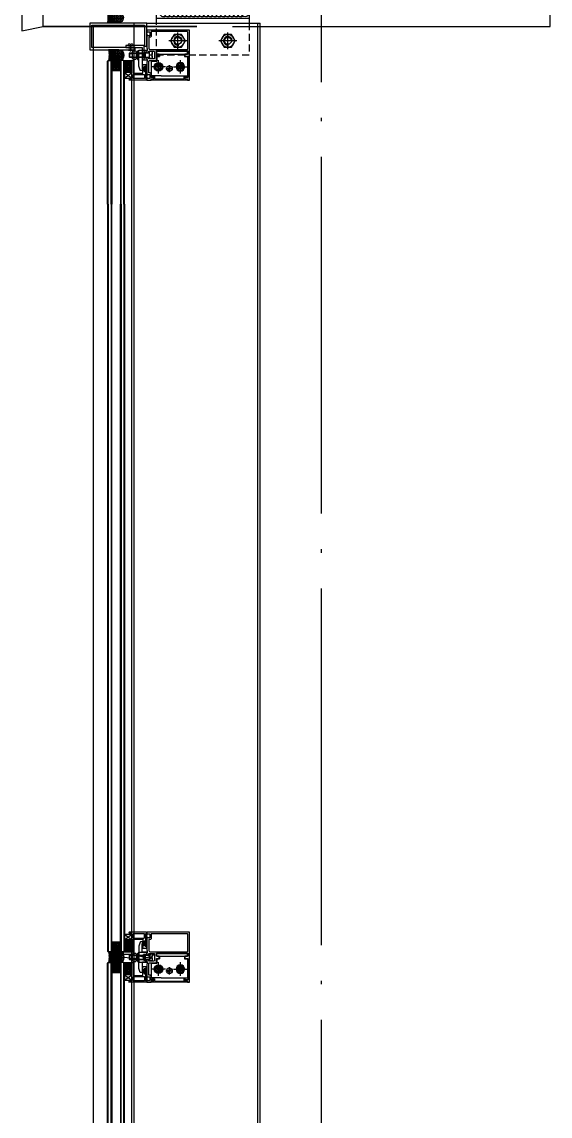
# Model space of a CAD drawing. Extents: x 6843040 to 15500510, y -6507076 to -4940511.
# Drawn here: x 7683015 to 7683755, y -6152532 to -6150997 of the extents above; entities that cross this region are included whole.
import ezdxf

# ---------------------------------------------------------------- set-up
doc = ezdxf.new("R2010")
doc.units = 0
doc.header["$LTSCALE"] = 1000
doc.header["$MEASUREMENT"] = 0
for name, pattern in [('CENTER', [50.8, 31.75, -6.35, 6.35, -6.35]), ('CONTINOUS', [0]), ('DASHED', [0.75, 0.5, -0.25]), ('DOTE', [2.42, 2, -0.2, 0.02, -0.2]), ('HIDDEN', [0.375, 0.25, -0.125])]:
    doc.linetypes.add(name, pattern=pattern)
for name, color, linetype in [('-07B2-附件', 8, 'Continuous'), ('1', 1, 'Continuous'), ('3T_WOOD', 21, 'Continuous'), ('A.P', 21, 'Continuous'), ('Bolt', 240, 'Continuous'), ('CENTER中心线层', 1, 'CENTER'), ('DOTE', 8, 'DOTE'), ('FASTENER紧固件', 2, 'Continuous'), ('FRSTENER紧固件', 2, 'Continuous'), ('GC', 3, 'Continuous'), ('LT-dim 20', 253, 'Continuous'), ('LT-dim 8', 253, 'Continuous'), ('LT-Fill-玻璃1', 14, 'Continuous'), ('LT-中线', 6, 'Continuous'), ('LT-焊缝', 1, 'Continuous'), ('LT-玻璃', 4, 'Continuous'), ('LT-细线', 1, 'Continuous'), ('LT-铝板', 31, 'Continuous'), ('PJ', 25, 'Continuous'), ('STELL', 2, 'Continuous'), ('XC', 61, 'Continuous'), ('XX', 8, 'DASHED'), ('ZX', 1, 'CENTER'), ('密封胶填充', 111, 'Continuous'), ('批荡层', 213, 'Continuous'), ('泡沫棒填充', 71, 'Continuous')]:
    doc.layers.add(name, color=color, linetype=linetype)
for name, color, linetype, lineweight in [('002CEN', 1, 'CENTER', 13), ('003DOT', 253, 'HIDDEN', 13), ('009CON', 6, 'CONTINOUS', 15)]:
    doc.layers.add(name, color=color, linetype=linetype, lineweight=lineweight)

# ---------------------------------------------------------------- blocks, each defined once
blk = doc.blocks.new('LT-BLK-20221110170712', base_point=(70366.6, 148976.2))
at = {"layer": 'LT-铝板'}
blk.add_lwpolyline([(70377.3, 148988.7), (70366.8, 148988.7, 0.414214), (70366.3, 148988.2), (70366.3, 148986.2, 0.414214), (70366.8, 148985.7), (70370.3, 148985.7, -0.414214), (70370.8, 148985.2), (70370.8, 148981.7), (70370.8, 148978.2, -0.414214), (70370.3, 148977.7), (70366.8, 148977.7, 0.414214), (70366.3, 148977.2), (70366.3, 148975.2, 0.414214), (70366.8, 148974.7), (70372.3, 148974.7, -0.414214), (70372.8, 148974.2), (70372.8, 148962.7, -0.414214), (70372.3, 148962.2, 0.414214), (70371.8, 148961.7), (70371.8, 148960.7, 0.414214), (70372.3, 148960.2), (70375.3, 148960.2, 0.339454), (70375.8, 148960.6), (70377.3, 148966.2), (70377.3, 148981.2), (70376.8, 148981.7), (70377.3, 148982.2)], format="xyb", close=True, dxfattribs=at)
blk = doc.blocks.new('LT-BLK-20221110170740', base_point=(70370.1, 148964.7))
at = {"layer": 'LT-细线', "lineweight": 25}
blk.add_lwpolyline([(70366.5, 148952.2), (70366.5, 148951.4, 0.414214), (70366.7, 148951.2), (70367.6, 148951.2, 0.414214), (70367.8, 148951.4), (70367.8, 148963.2, -0.414214), (70368, 148963.3), (70369, 148963.3, -0.487404), (70369.1, 148963.2), (70369.1, 148962, 0.414214), (70369.3, 148961.8), (70370, 148961.8, 0.414214), (70370.1, 148962), (70370.1, 148967.5, 0.414214), (70370, 148967.6), (70369.3, 148967.6, 0.414214), (70369.1, 148967.5), (70369.1, 148966.3, -0.487404), (70369, 148966.1), (70368, 148966.1, -0.414214), (70367.8, 148966.3), (70367.8, 148969, 0.414214), (70367.6, 148969.2), (70366.7, 148969.2, 0.414214), (70366.5, 148969), (70366.5, 148968.2, -0.287157), (70366.5, 148966.2, -0.287157), (70366.5, 148964.2, -0.287157), (70366.5, 148962.2, -0.287157), (70366.5, 148960.2, -0.287157), (70366.5, 148958.2, -0.287157), (70366.5, 148956.2, -0.287157), (70366.5, 148954.2, -0.287157)], format="xyb", close=True, dxfattribs=at)
blk = doc.blocks.new('LT-BLK-20221110170832', base_point=(70370.1, 148964.7))
at = {"layer": '1'}
h = blk.add_hatch(dxfattribs=at)
h.set_pattern_fill('ANSI31', color=252, scale=0.3, angle=-180, style=0)
h.set_pattern_definition([(315, (69125.05355, 144959.7555), (-0.6735192, -0.6735192), [])])
h.paths.add_polyline_path([(70367.8, 148963.2, -0.414214), (70368, 148963.3), (70369, 148963.3, -0.487404), (70369.1, 148963.2), (70369.1, 148962, 0.414214), (70369.3, 148961.8), (70370, 148961.8, 0.414214), (70370.1, 148962), (70370.1, 148967.5, 0.414214), (70370, 148967.6), (70369.3, 148967.6, 0.414214), (70369.1, 148967.5), (70369.1, 148966.3, -0.487404), (70369, 148966.1), (70368, 148966.1, -0.414214), (70367.8, 148966.3), (70367.8, 148969, 0.414214), (70367.6, 148969.2), (70366.7, 148969.2, 0.414214), (70366.5, 148969), (70366.5, 148968.2, -0.287157), (70366.5, 148966.2, -0.287157), (70366.5, 148964.2, -0.287157), (70366.5, 148962.2, -0.287157), (70366.5, 148960.2, -0.287157), (70366.5, 148958.2, -0.287157), (70366.5, 148956.2, -0.287157), (70366.5, 148954.2, -0.287157), (70366.5, 148952.2), (70366.5, 148951.4, 0.414214), (70366.7, 148951.2), (70367.6, 148951.2, 0.414214), (70367.8, 148951.4)])
at = {"layer": 'LT-细线'}
blk.add_blockref('LT-BLK-20221110170740', (70370.1, 148964.7), dxfattribs=at)
blk = doc.blocks.new('LT-BLK-20221110170731', base_point=(70370.1, 148951.3))
at = {"layer": 'LT-铝板'}
for points in [[(70391.5, 148949.7, 0.414214), (70391, 148950.2), (70389, 148950.2, -0.414214), (70387.5, 148951.7), (70387.5, 148976.2, 0.414214), (70387, 148976.7), (70386, 148976.7, 0.414214), (70385.5, 148976.2), (70385.5, 148959.2, -0.414214), (70385, 148958.7), (70372.6, 148958.7, -0.414214), (70372.1, 148959.2), (70372.1, 148969.8, -0.267949), (70372.4, 148970.3, 0.267949), (70372.6, 148970.7), (70372.6, 148970.7, 0.414214), (70372.1, 148971.2), (70367.4, 148971.2, 0.414214), (70366.6, 148970.5), (70366.6, 148970.5, 0.402543), (70367.3, 148969.7, -0.402543), (70367.8, 148969.2), (70367.8, 148967.2, 0.414214), (70368.3, 148966.7, 0.414214), (70368.8, 148967.2), (70368.8, 148967.7, -0.414214), (70369.3, 148968.2), (70369.6, 148968.2, -0.414214), (70370.1, 148967.7), (70370.1, 148961.7, -0.414214), (70369.6, 148961.2), (70369.3, 148961.2, -0.414214), (70368.8, 148961.7), (70368.8, 148962.2, 0.414214), (70368.3, 148962.7), (70368.3, 148962.7, 0.414214), (70367.8, 148962.2), (70367.8, 148951.2, -0.402543), (70367.3, 148950.7, 0.402543), (70366.6, 148950, 0.414214), (70367.4, 148949.2), (70391, 148949.2, 0.414214)], [(70385, 148951.2, 0.414214), (70385.5, 148951.7), (70385.5, 148956.7, 0.414214), (70385, 148957.2), (70370.3, 148957.2, 0.414214), (70369.8, 148956.7), (70369.8, 148951.7, 0.414214), (70370.3, 148951.2)]]:
    blk.add_lwpolyline(points, format="xyb", close=True, dxfattribs=at)
blk = doc.blocks.new('LT-BLK-20221110171121', base_point=(70395.5, 148950.2))
at = {"layer": '1'}
h = blk.add_hatch(dxfattribs=at)
h.set_pattern_fill('ANSI37', color=252, scale=0.5, angle=-180, style=0)
h.set_pattern_definition([(315, (70258.9578, 147994.0747), (-1.122532, -1.122532), []), (225, (70258.9578, 147994.0747), (-1.122532, 1.122532), [])])
h.paths.add_polyline_path([(70387.5, 148973.7), (70387.5, 148956.7), (70397.5, 148956.7), (70397.5, 148973.7)])
at = {"layer": '1', "color": 252}
for p, q in [((70397.5, 148948.9), (70387.5, 148956.7)), ((70397.5, 148956.7), (70387.5, 148948.9)), ((70397.5, 148948.9), (70387.5, 148956.7)), ((70397.5, 148956.7), (70387.5, 148948.9))]:
    blk.add_line(p, q, dxfattribs=at)
at = {"layer": 'LT-细线'}
for points in [[(70397.5, 148972.7), (70398.5, 148973.7), (70387.5, 148973.7)], [(70397.5, 148972.7), (70397.5, 148948.9), (70387.5, 148948.9), (70387.5, 148973.7)], [(70387.5, 148956.7), (70397.5, 148956.7)]]:
    blk.add_lwpolyline(points, dxfattribs=at)
blk = doc.blocks.new('LT-耐候密封胶缝')
at = {"layer": '密封胶填充'}
h = blk.add_hatch(dxfattribs=at)
h.set_pattern_fill('ANSI38', color=8, scale=0.04, angle=180, style=0)
h.set_pattern_definition([(225, (-9e-13, 6e-11), (0.0449013, -0.0449013), []), (315, (-9e-13, 6e-11), (0.134704, -0.0449013), [0.15875, -0.09525])])
edge = h.paths.add_edge_path()
edge.add_line((0.5, -1), (0.5, -0.02))
edge.add_arc((0, 1.8), 1.89, 254.6198, 285.3802, ccw=False)
edge.add_line((-0.5, -0.02), (-0.5, -1))
edge.add_arc((0, -1), 0.5, 0, 180, ccw=False)
at = {"layer": '泡沫棒填充'}
h = blk.add_hatch(dxfattribs=at)
h.set_pattern_fill('HONEY', color=8, scale=0.026667, angle=180, style=0)
h.set_pattern_definition([(180, (104.55329, -12.9341), (-0.127, -0.073323467), [0.08466667, -0.16933333]), (300, (104.55329, -12.9341), (0.126999985, -0.073323493), [0.08466667, -0.16933333]), (240, (104.55329, -12.9341), (-1.5e-08, -0.14664696), [-0.16933333, 0.08466667])])
h.paths.add_polyline_path([(0.5, -1, -1), (-0.5, -1, -1)])
at = {"layer": 'LT-细线'}
for points in [[(-0.5, -1), (-0.5, -0.02)], [(0.5, -0.02), (0.5, -1)]]:
    blk.add_lwpolyline(points, dxfattribs=at)
blk.add_lwpolyline([(-0.5, -0.02, 0.135029), (0.5, -0.02, 0.135029)], format="xyb", dxfattribs=at)
blk.add_circle((0, -1), 0.5, dxfattribs=at)
blk = doc.blocks.new('*U251')
at = {"layer": '-07B2-附件', "color": 6, "lineweight": -3}
for p, q in [((-5, 3.6), (-5, 0)), ((5, 0), (-5, 0)), ((-3, -15.1), (-3, 0)), ((0, 3.6), (0, 0)), ((0, 3.6), (0, 0)), ((3, -15.1), (3, 0)), ((5, 3.6), (5, 0)), ((6, -15.1), (-6, -15.1)), ((-6, -16.7), (-6, -15.1)), ((-3, -6), (-2.4, -7.2)), ((3, -6), (-3, -6)), ((3, -7.2), (-3, -7.2)), ((-2.4, -15.1), (-2.4, -7.2)), ((3, -6), (2.4, -7.2)), ((2.4, -15.1), (2.4, -7.2)), ((6, -16.7), (6, -15.1)), ((6, -16.7), (-6, -16.7)), ((-5.8, -23.1), (-5.8, -18.7)), ((-4.6, -18.3), (-4.6, -16.7)), ((4.6, -18.3), (-4.6, -18.3)), ((-4.3, -23.5), (4.3, -23.5)), ((3.9, -18.3), (-3.9, -18.3)), ((-3, -27.5), (-3, -23.5)), ((3, -27.5), (-3, -27.5)), ((-3, -27.5), (-2.4, -28.1)), ((-2.9, -23.1), (-2.9, -18.7)), ((-2.4, -28.1), (-2.4, -23.5)), ((2.4, -28.1), (-2.4, -28.1)), ((0, -18.3), (-0.9, -16.7)), ((0.9, -18.3), (0, -16.7)), ((2.4, -28.1), (2.4, -23.5)), ((3, -27.5), (2.4, -28.1)), ((2.9, -23.1), (2.9, -18.7)), ((3, -27.5), (3, -23.5)), ((4.6, -18.3), (4.6, -16.7)), ((5.8, -23.1), (5.8, -18.7))]:
    blk.add_line(p, q, dxfattribs=at)
blk.add_lwpolyline([(-2.5, 4.1), (2.5, 4.1)], dxfattribs=at)
for centre, radius, start, end in [((-2.5, -2.8), 6.91, 68.794, 111.206), ((2.5, -2.8), 6.91, 68.794, 111.206), ((-4.3, -21.2), 2.89, 60, 120), ((-4.3, -20.6), 2.89, 240, 300), ((0, -29.3), 11, 74.7385, 105.2615), ((0, -12.5), 11, 254.7385, 285.2615), ((4.3, -21.2), 2.89, 60, 120), ((4.3, -20.6), 2.89, 240, 300)]:
    blk.add_arc(centre, radius, start, end, dxfattribs=at)
blk = doc.blocks.new('*U167')
at = {"layer": 'CENTER中心线层', "ltscale": 3}
for p, q in [((5.2, 0), (-4.7, 0)), ((0, 5), (0, -5))]:
    blk.add_line(p, q, dxfattribs=at)
at = {"layer": 'FASTENER紧固件'}
for p, q in [((-2.5, 0.6), (-0.6, 0.4)), ((-2.1, 0.6), (-2.1, -0.6)), ((-1.6, 0.5), (-0.8, 0.8)), ((-0.5, 1.6), (-0.8, 0.8)), ((-0.8, 0.8), (-0.4, 0.4)), ((-0.6, 2.5), (-0.4, 0.6)), ((0.6, 2.1), (-0.6, 2.1)), ((-0.6, 0.4), (-0.4, 0.4)), ((-0.6, -0.4), (-0.6, 0.4)), ((-0.4, 0.4), (-0.4, 0.6)), ((-0.4, 0.6), (0.4, 0.6)), ((0.6, 2.5), (0.4, 0.6)), ((0.8, 0.8), (0.4, 0.4)), ((0.4, 0.6), (0.4, 0.4)), ((0.4, 0.4), (0.6, 0.4)), ((0.5, 1.6), (0.8, 0.8)), ((2.5, 0.6), (0.6, 0.4)), ((0.6, 0.4), (0.6, -0.4)), ((1.6, 0.5), (0.8, 0.8)), ((2.1, 0.6), (2.1, -0.6)), ((-2.5, -0.6), (-0.6, -0.4)), ((-1.6, -0.5), (-0.8, -0.8)), ((-0.8, -0.8), (-0.4, -0.4)), ((-0.5, -1.6), (-0.8, -0.8)), ((-0.4, -0.4), (-0.6, -0.4)), ((-0.6, -2.5), (-0.4, -0.6)), ((0.6, -2.1), (-0.6, -2.1)), ((-0.4, -0.6), (-0.4, -0.4)), ((0.4, -0.6), (-0.4, -0.6)), ((0.6, -0.4), (0.4, -0.4)), ((0.4, -0.4), (0.4, -0.6)), ((0.8, -0.8), (0.4, -0.4)), ((0.6, -2.5), (0.4, -0.6)), ((0.5, -1.6), (0.8, -0.8)), ((2.5, -0.6), (0.6, -0.4)), ((1.6, -0.5), (0.8, -0.8))]:
    blk.add_line(p, q, dxfattribs=at)
blk.add_circle((0, 0), 4, dxfattribs=at)
blk = doc.blocks.new('M6-W-F')
at = {"layer": 'PJ', "extrusion": (0.866025, -0.5, 0)}
for p, q in [((-3, 4.8), (-5.6, 0.2)), ((3, -4.8), (5.6, -0.2))]:
    blk.add_line(p, q, dxfattribs=at)
at = {"layer": 'PJ', "extrusion": (0, 1, 0)}
for p, q in [((2.6, 5), (-2.6, 5)), ((-2.6, -5), (2.6, -5))]:
    blk.add_line(p, q, dxfattribs=at)
at = {"layer": 'PJ', "extrusion": (0.866025, 0.5, 0)}
for p, q in [((5.6, 0.2), (3, 4.8)), ((-5.6, -0.2), (-3, -4.8))]:
    blk.add_line(p, q, dxfattribs=at)
at = {"layer": 'PJ'}
for radius in [6, 4.45, 2.46]:
    blk.add_circle((0, 0), radius, dxfattribs=at)
for radius, start, end in [(5.65, 177.7395, 182.2605), (5.65, 117.7395, 122.2605), (3, 275.7296, 185.7296), (5.65, 57.7395, 62.2605), (5.65, 357.7395, 2.2605), (5.65, 237.7395, 242.2605), (5.65, 297.7395, 302.2605)]:
    blk.add_arc((0, 0), radius, start, end, dxfattribs=at)
at = {"layer": 'ZX', "ltscale": 0.6, "extrusion": (1, 0, 0)}
blk.add_line((0, -9.5), (0, 9.5), dxfattribs=at)
at = {"layer": 'ZX', "ltscale": 0.6, "extrusion": (0, 1, 0)}
blk.add_line((9.5, 0), (-9.5, 0), dxfattribs=at)
blk = doc.blocks.new('LT-BLK-20240527212027', base_point=(-4578.7, 6644.9))
at = {"layer": 'LT-中线', "ltscale": 10}
for p, q in [((-4558.2, 6648.9), (-4601.2, 6648.9)), ((-4601.2, 6644.9), (-4601.2, 6648.9)), ((-4558.2, 6644.9), (-4601.2, 6644.9)), ((-4597.2, 6644.9), (-4597.2, 6641.4)), ((-4562.2, 6644.9), (-4562.2, 6641.4)), ((-4558.2, 6644.9), (-4558.2, 6648.9)), ((-4597.2, 6641.4), (-4601.2, 6641.4)), ((-4601.2, 6641.4), (-4601.2, 6614.4)), ((-4558.2, 6641.4), (-4562.2, 6641.4)), ((-4558.2, 6641.4), (-4558.2, 6635.1)), ((-4550.7, 6635.1), (-4558.2, 6635.1)), ((-4550.7, 6614.4), (-4550.7, 6635.1)), ((-4564.2, 6614.4), (-4601.2, 6614.4)), ((-4564.2, 6614.4), (-4550.7, 6614.4))]:
    blk.add_line(p, q, dxfattribs=at)
at = {"layer": 'FRSTENER紧固件', "xscale": -1, "rotation": 180}
blk.add_blockref('*U167', (-4575.9, 6624.4), dxfattribs=at)
at = {"layer": 'PJ'}
blk.add_blockref('M6-W-F', (-4591.2, 6626.9), dxfattribs=at)
at = {"layer": 'PJ', "xscale": -1}
blk.add_blockref('M6-W-F', (-4560.7, 6626.9), dxfattribs=at)
blk = doc.blocks.new('LT-BLK-20240527212049', base_point=(-4575.8, 6610.9))
at = {"layer": 'LT-铝板'}
blk.add_lwpolyline([(-4552.6, 6614.7, 1), (-4552.6, 6616), (-4554.1, 6616, 0.414214), (-4555.1, 6615), (-4555.1, 6613.1, -0.414214), (-4555.6, 6612.6), (-4595.8, 6612.6, -0.414214), (-4596.3, 6613.1), (-4596.3, 6616, 0.654649), (-4596.8, 6616.2), (-4598, 6615, 0.504901), (-4598, 6614.6), (-4597.6, 6614.3), (-4597.6, 6612.6), (-4600.7, 6612.6, 0.414214), (-4601, 6612.3), (-4601, 6611.2, 0.414214), (-4600.7, 6610.9), (-4551, 6610.9, 0.916331), (-4550.9, 6612.2), (-4553.8, 6612.7), (-4553.8, 6614.7)], format="xyb", close=True, dxfattribs=at)
blk = doc.blocks.new('LT-BLK-20240910160700', base_point=(-5089123.4, -205701.6))
at = {"layer": 'LT-铝板'}
for points in [[(-5089076.9, -205700.1), (-5089076.9, -205695.8), (-5089120.9, -205695.8), (-5089120.9, -205700.1), (-5089116.9, -205700.1), (-5089116.9, -205703.1), (-5089120.9, -205703.1), (-5089120.9, -205733), (-5089117.8, -205733, -1), (-5089117.8, -205734.8), (-5089120.4, -205734.8), (-5089120.4, -205736.6), (-5089123.4, -205736.6), (-5089123.4, -205666.6), (-5089063.4, -205666.6), (-5089063.4, -205669.8), (-5089064.6, -205669.8), (-5089064.6, -205668.8), (-5089067.6, -205668.8), (-5089067.6, -205674.4), (-5089064.6, -205674.4), (-5089064.6, -205673.3), (-5089063.4, -205673.3), (-5089063.4, -205687.1), (-5089063.4, -205687.1), (-5089063.4, -205690.1), (-5089063.4, -205690.1), (-5089063.4, -205692.3), (-5089063.9, -205692.3), (-5089063.9, -205695.3), (-5089063.4, -205695.3), (-5089063.4, -205698.3), (-5089066.4, -205698.3), (-5089066.4, -205696.3), (-5089073.4, -205696.3, 0.414214), (-5089074.4, -205697.3), (-5089074.4, -205705.8, 0.414214), (-5089073.4, -205706.8), (-5089066.4, -205706.8), (-5089066.4, -205704.8), (-5089063.4, -205704.8), (-5089063.4, -205707.8), (-5089063.9, -205707.8), (-5089063.9, -205710.8), (-5089063.4, -205710.8), (-5089063.4, -205729.8), (-5089064.6, -205729.8), (-5089064.6, -205728.8), (-5089067.6, -205728.8), (-5089067.6, -205734.4), (-5089064.6, -205734.4), (-5089064.6, -205733.3), (-5089063.4, -205733.3), (-5089063.4, -205736.6), (-5089069.4, -205736.6), (-5089069.4, -205734.8), (-5089072, -205734.8, -1), (-5089072, -205733), (-5089069.4, -205733), (-5089069.4, -205728.1, -0.414214), (-5089067.9, -205726.6), (-5089066.4, -205726.6), (-5089066.4, -205710.3, 0.414214), (-5089067.4, -205709.3), (-5089075.9, -205709.3, -0.414214), (-5089076.9, -205708.3), (-5089076.9, -205703.1), (-5089080.9, -205703.1), (-5089080.9, -205700.1)], [(-5089120.9, -205692.8), (-5089120.9, -205669.6, -0.414214), (-5089119.9, -205668.6), (-5089069.6, -205668.6), (-5089069.6, -205675.1, 0.414214), (-5089068.1, -205676.6), (-5089066.4, -205676.6), (-5089066.4, -205692.3, -0.414214), (-5089067.9, -205693.8), (-5089119.9, -205693.8, -0.414214)]]:
    blk.add_lwpolyline(points, format="xyb", close=True, dxfattribs=at)
blk = doc.blocks.new('*U248')
at = {"layer": '002CEN', "ltscale": 5}
blk.add_line((-2.5, 0), (8.2, 0), dxfattribs=at)
at = {"layer": '003DOT', "ltscale": 5}
for p, q in [((0, 2), (6, 2)), ((0, -2), (6, -2))]:
    blk.add_line(p, q, dxfattribs=at)
at = {"layer": '009CON'}
for p, q in [((-1.7, 1.1), (-1.7, -1.1)), ((-0.4, 4.1), (0, 4.1)), ((0, 4.1), (0, -4.1)), ((7.5, 0), (8.3, 1.4)), ((-0.4, -4.1), (0, -4.1)), ((7.5, 0), (8.3, -1.4))]:
    blk.add_line(p, q, dxfattribs=at)
for centre, radius, start, end in [((5, 0), 6.8, 142.4424, 170.5515), ((7.2, 2), 1.2, 332.1348, 180), ((5, 0), 6.8, 189.4485, 217.5576), ((7.2, -2), 1.2, 180, 27.8652)]:
    blk.add_arc(centre, radius, start, end, dxfattribs=at)
blk = doc.blocks.new('GB41-M12-3')
at = {"color": 8, "linetype": 'CENTER'}
for p, q in [((-11.7, 0), (11.5, 0)), ((0, -12.7), (0, 12.5))]:
    blk.add_line(p, q, dxfattribs=at)
at = {"color": 8}
blk.add_circle((0, 0), 4.86, dxfattribs=at)
blk.add_arc((0, 0), 6, 259.36, 190.2215, dxfattribs=at)
at = {"layer": 'Bolt'}
blk.add_lwpolyline([(9, 5.2), (0, 10.4), (-9, 5.2), (-9, -5.2), (0, -10.4), (9, -5.2)], close=True, dxfattribs=at)
blk.add_circle((0, 0), 9, dxfattribs=at)
blk = doc.blocks.new('LT-BLK-20221111091121', base_point=(71587.7, 152078.7))
at = {"layer": 'LT-焊缝'}
blk.add_lwpolyline([(71694.6, 152073.5, 0.267949), (71697.6, 152078.7, -0.57735), (71688.6, 152073.5, 0.267949), (71691.6, 152078.7, -0.57735), (71682.6, 152073.5, 0.267949), (71685.6, 152078.7, -0.57735), (71676.6, 152073.5, 0.267949), (71679.6, 152078.7, -0.57735), (71670.6, 152073.5, 0.267949), (71673.6, 152078.7, -0.57735), (71664.6, 152073.5, 0.267949), (71667.6, 152078.7, -0.57735), (71658.6, 152073.5, 0.267949), (71661.6, 152078.7, -0.57735), (71652.6, 152073.5, 0.267949), (71655.6, 152078.7, -0.57735), (71646.6, 152073.5, 0.267949), (71649.6, 152078.7, -0.57735), (71640.6, 152073.5, 0.267949), (71643.6, 152078.7, -0.57735), (71634.6, 152073.5, 0.267949), (71637.6, 152078.7, -0.57735), (71628.6, 152073.5, 0.267949), (71631.6, 152078.7, -0.57735), (71622.6, 152073.5, 0.267949), (71625.6, 152078.7, -0.57735), (71616.6, 152073.5, 0.267949), (71619.6, 152078.7, -0.57735), (71610.6, 152073.5, 0.267949), (71613.6, 152078.7, -0.57735), (71604.6, 152073.5, 0.267949), (71607.6, 152078.7, -0.57735), (71598.6, 152073.5, 0.267949), (71601.6, 152078.7, -0.57735), (71592.6, 152073.5, 0.267949), (71595.6, 152078.7, -0.57735), (71586.6, 152073.5, 0.267949), (71589.6, 152078.7, -0.57735), (71580.6, 152073.5, 0.267949), (71583.6, 152078.7, -1), (71571.6, 152078.7)], format="xyb", dxfattribs=at)
at = {"layer": 'STELL'}
blk.add_line((71701.6, 152070.7), (71571.6, 152070.7), dxfattribs=at)
blk.add_lwpolyline([(71701.6, 152063.7), (71701.6, 152078.7), (71571.6, 152078.7), (71571.6, 152063.7)], dxfattribs=at)
at = {"layer": 'XX', "ltscale": 0.02}
for p, q in [((71571.6, 152063.7), (71571.6, 152018.7)), ((71701.6, 152016.2), (71701.6, 152063.7)), ((71571.6, 152018.7), (71701.6, 152018.7))]:
    blk.add_line(p, q, dxfattribs=at)
at = {"layer": 'Bolt', "xscale": -1, "rotation": 270}
for p in [(71601.6, 152038.7), (71671.6, 152038.7)]:
    blk.add_blockref('GB41-M12-3', p, dxfattribs=at)
blk = doc.blocks.new('LT-BLK-20240528090141', base_point=(2057.9, 290.5))
at = {"layer": 'XC'}
blk.add_line((2100.5, 295.6), (2059.2, 291.2), dxfattribs=at)
blk.add_lwpolyline([(2100.5, 295.6), (2107.6, 297.4, 0.340873), (2108, 297.9), (2108, 298.1, 0.414214), (2107.5, 298.6), (2079.2, 298.7, 0.057672), (2076.9, 298.4), (2057.5, 293.8, -0.325637), (2052.1, 296.1), (2050.5, 298.8, 0.266494), (2049.6, 299.3), (2047.4, 299.3, 0.613237), (2047, 298.5), (2052.2, 291.4, 0.239743), (2053, 291), (2055.9, 291, -0.414214), (2056.4, 290.5), (2056.4, 288.5, 0.414214), (2056.9, 288), (2057.9, 288, 0.414214), (2058.4, 288.5), (2058.4, 290.2, -0.374148), (2059.2, 291.2)], format="xyb", dxfattribs=at)
blk = doc.blocks.new('LT-BLK-20240528090345', base_point=(1986.4, 298.6))
at = {"layer": 'LT-细线'}
blk.add_lwpolyline([(1986.4, 301.6), (1986.4, 298.6), (2005.5, 298.6), (2005.5, 301.6), (1986.4, 301.6), (2005.5, 298.6), (1986.4, 298.6), (2005.5, 301.6)], dxfattribs=at)
blk = doc.blocks.new('*U233')
at = {"layer": '1'}
h = blk.add_hatch(dxfattribs=at)
h.set_pattern_fill('ANSI37', color=252, scale=0.5, angle=-180, style=0)
h.set_pattern_definition([(225, (6776707.0319, -51514.8134), (1.12253201513, -1.12253201513), []), (315, (6776707.0319, -51514.8134), (1.12253201513, 1.12253201513), [])])
h.paths.add_polyline_path([(6.2, 14.5), (4.7, 17.5), (3.7, 17.5), (3.7, 8.5), (2.7, 7.5), (16.7, 7.5), (15.7, 8.5), (15.7, 17.5), (14.7, 17.5), (13.2, 14.5)])
h = blk.add_hatch(dxfattribs=at)
h.set_pattern_fill('ANSI37', color=252, scale=0.1, angle=-180, style=0)
h.set_pattern_definition([(225, (6776707.03187, -51514.8134), (0.224506403027, -0.224506403027), []), (315, (6776707.03187, -51514.8134), (0.224506403027, 0.224506403027), [])])
h.paths.add_polyline_path([(15.7, 21.5), (14.7, 21.5), (14.7, 17.5), (15.7, 17.5)])
h.paths.add_polyline_path([(4.7, 21.5), (3.7, 21.5), (3.7, 17.5), (4.7, 17.5)])
h = blk.add_hatch(dxfattribs=at)
h.set_pattern_fill('HEX', color=252, scale=0.19, angle=-360, style=0)
h.set_pattern_definition([(360, (6776707.0319, -51514.8134), (1e-15, 1.0448594), [0.60325, -1.2065]), (120, (6776707.0319, -51514.8134), (-0.90487478378, -0.5224297), [0.60325, -1.2065]), (60, (6776707.6351, -51514.8134), (-0.90487478378, 0.5224297), [0.60325, -1.2065])])
edge = h.paths.add_edge_path()
edge.add_line((14.2, 17.6), (13, 15))
edge.add_line((14.2, 17.6), (14.2, 21))
edge.add_line((14.2, 21), (5.2, 21))
edge.add_line((5.2, 21), (5.2, 17.6))
edge.add_line((5.2, 17.6), (6.5, 15))
edge.add_line((6.5, 15), (13, 15))
h = blk.add_hatch(dxfattribs=at)
h.set_pattern_fill('ANSI37', color=252, scale=0.5, angle=-270, style=0)
h.set_pattern_definition([(135, (-289720.0529, -1679555.0618), (-1.1225320151, -1.1225320151), []), (225, (-289720.0529, -1679555.0618), (1.1225320151, -1.1225320151), [])])
h.paths.add_polyline_path([(6.2, -14.5), (4.7, -17.5), (3.7, -17.5), (3.7, -8.5), (2.7, -7.5), (16.7, -7.5), (15.7, -8.5), (15.7, -17.5), (14.7, -17.5), (13.2, -14.5)])
h = blk.add_hatch(dxfattribs=at)
h.set_pattern_fill('HEX', color=252, scale=0.19, angle=-450, style=0)
h.set_pattern_definition([(270, (-289720.0529, -1679555.0618), (1.0448594, -1e-15), [0.60325, -1.2065]), (30, (-289720.0529, -1679555.0618), (-0.5224297, 0.9048747838), [0.60325, -1.2065]), (330, (-289720.0529, -1679555.665), (0.5224297, 0.9048747838), [0.60325, -1.2065])])
edge = h.paths.add_edge_path()
edge.add_line((14.2, -17.6), (13, -15))
edge.add_line((14.2, -17.6), (14.2, -21))
edge.add_line((14.2, -21), (5.2, -21))
edge.add_line((5.2, -21), (5.2, -17.6))
edge.add_line((5.2, -17.6), (6.5, -15))
edge.add_line((6.5, -15), (13, -15))
h = blk.add_hatch(dxfattribs=at)
h.set_pattern_fill('ANSI37', color=252, scale=0.1, angle=-270, style=0)
h.set_pattern_definition([(135, (-289720.05292, -1679555.0618), (-0.224506403027, -0.224506403027), []), (225, (-289720.05292, -1679555.0618), (0.224506403027, -0.224506403027), [])])
h.paths.add_polyline_path([(15.7, -21.5), (14.7, -21.5), (14.7, -17.5), (15.7, -17.5)])
h.paths.add_polyline_path([(4.7, -21.5), (3.7, -21.5), (3.7, -17.5), (4.7, -17.5)])
at = {"color": 253}
for points in [[(3.7, 17.5), (4.7, 17.5), (6.2, 14.5), (13.2, 14.5), (14.7, 17.5), (15.7, 17.5), (15.7, 8.5), (16.7, 7.5), (2.7, 7.5), (3.7, 8.5), (3.7, 17.5)], [(3.7, -17.5), (4.7, -17.5), (6.2, -14.5), (13.2, -14.5), (14.7, -17.5), (15.7, -17.5), (15.7, -8.5), (16.7, -7.5), (2.7, -7.5), (3.7, -8.5), (3.7, -17.5)]]:
    blk.add_lwpolyline(points, dxfattribs=at)
for points in [[(3.7, 21.5), (4.7, 21.5), (4.7, 17.5), (3.7, 17.5)], [(6.2, 14.5), (4.7, 17.5), (4.7, 21.5), (14.7, 21.5), (14.7, 17.5), (13.2, 14.5)], [(12.9, 15), (6.5, 15), (5.2, 17.6), (5.2, 21), (14.2, 21), (14.2, 17.6)], [(15.7, 21.5), (14.7, 21.5), (14.7, 17.5), (15.7, 17.5)], [(6.2, -14.5), (4.7, -17.5), (4.7, -21.5), (14.7, -21.5), (14.7, -17.5), (13.2, -14.5)], [(12.9, -15), (6.5, -15), (5.2, -17.6), (5.2, -21), (14.2, -21), (14.2, -17.6)], [(3.7, -21.5), (4.7, -21.5), (4.7, -17.5), (3.7, -17.5)], [(15.7, -21.5), (14.7, -21.5), (14.7, -17.5), (15.7, -17.5)]]:
    blk.add_lwpolyline(points, close=True, dxfattribs=at)
at = {"layer": 'GC', "color": 8, "linetype": 'HIDDEN', "ltscale": 20}
for p, q in [((35.2, -1157.6), (35.2, 1056)), ((208.2, -1157.6), (208.2, 1056))]:
    blk.add_line(p, q, dxfattribs=at)
at = {"layer": 'LT-玻璃', "color": 8}
for p, q in [((-1.3, 1056), (-1.3, 7.5)), ((2.7, 1056), (2.7, 7.5)), ((16.7, 1056), (16.7, 7.5)), ((20.7, 1056), (20.7, 7.5)), ((-1.3, -1157.6), (-1.3, -7.5)), ((2.7, -1157.6), (2.7, -7.5)), ((16.7, -1157.6), (16.7, -7.5)), ((20.7, -1157.6), (20.7, -7.5))]:
    blk.add_line(p, q, dxfattribs=at)
at = {"layer": 'LT-玻璃', "color": 150}
for points in [[(-2.3, 1056), (-2.3, 8.5), (-1.3, 7.5), (2.7, 7.5), (3.7, 8.5), (3.7, 1056)], [(21.7, 1056), (21.7, 8.5), (20.7, 7.5), (16.7, 7.5), (15.7, 8.5), (15.7, 1056)], [(-2.3, -1157.6), (-2.3, -8.5), (-1.3, -7.5), (2.7, -7.5), (3.7, -8.5), (3.7, -1157.6)], [(21.7, -1157.6), (21.7, -8.5), (20.7, -7.5), (16.7, -7.5), (15.7, -8.5), (15.7, -1157.6)]]:
    blk.add_lwpolyline(points, dxfattribs=at)
at = {"layer": 'LT-铝板'}
for p, q in [((31.7, -1157.6), (31.7, 1056)), ((211.7, -1157.6), (211.7, 1056))]:
    blk.add_line(p, q, dxfattribs=at)
at = {"layer": '-07B2-附件', "xscale": -1, "rotation": 270}
blk.add_blockref('*U251', (56.2, 0), dxfattribs=at)
at = {"xscale": -1}
for name, p in [('LT-BLK-20240528090345', (19.7, 4.6)), ('LT-BLK-20240528090141', (51.2, -3.6))]:
    blk.add_blockref(name, p, dxfattribs=at)
at = {"layer": 'LT-dim 20', "ltscale": 10, "xscale": -1}
for name, p in [('LT-BLK-20240527212027', (87.2, 1.5)), ('LT-BLK-20240527212049', (84.4, -35))]:
    blk.add_blockref(name, p, dxfattribs=at)
at = {"layer": 'LT-dim 8', "rotation": 180}
blk.add_blockref('LT-BLK-20221110171121', (23.7, 31), dxfattribs=at)
at = {"layer": 'LT-dim 8', "ltscale": 1000, "xscale": -1}
blk.add_blockref('LT-BLK-20240910160700', (112.7, 0), dxfattribs=at)
at = {"layer": 'LT-dim 8', "xscale": -1}
blk.add_blockref('LT-BLK-20221110171121', (23.7, -31), dxfattribs=at)
at = {"layer": 'LT-Fill-玻璃1', "rotation": 180}
for name, p in [('LT-BLK-20221110170731', (49.1, 32.9)), ('LT-BLK-20221110170712', (52.4, 5.5))]:
    blk.add_blockref(name, p, dxfattribs=at)
at = {"layer": 'LT-Fill-玻璃1', "xscale": -14.99939610215067, "yscale": 14.99939610215067, "zscale": 14.99939610215067, "rotation": 89.99852449144697}
blk.add_blockref('LT-耐候密封胶缝', (-1.3, 0), dxfattribs=at)
at = {"layer": 'LT-Fill-玻璃1', "xscale": -1}
for name, p in [('LT-BLK-20221110170712', (52.4, -5.5)), ('LT-BLK-20221110170731', (49.1, -32.9))]:
    blk.add_blockref(name, p, dxfattribs=at)
at = {"layer": 'LT-细线', "rotation": 180}
blk.add_blockref('LT-BLK-20221110170832', (49.1, 19.5), dxfattribs=at)
at = {"layer": 'LT-细线', "xscale": -1}
blk.add_blockref('LT-BLK-20221110170832', (49.1, -19.5), dxfattribs=at)

msp = doc.modelspace()

# ---------------------------------------------------------------- hatches: boundary and pattern name
at = {"layer": '1'}
h = msp.add_hatch(dxfattribs=at)
h.set_pattern_fill('ANSI37', color=252, scale=0.5, angle=-270, style=0)
h.set_pattern_definition([(135, (7393417.1868, -7830598.9508), (-1.1225320151, -1.1225320151), []), (225, (7393417.1868, -7830598.9508), (1.1225320151, -1.1225320151), [])])
h.paths.add_polyline_path([(7683143.4, -6151058.4), (7683141.9, -6151061.4), (7683140.9, -6151061.4), (7683140.9, -6151052.4), (7683139.9, -6151051.4), (7683153.9, -6151051.4), (7683152.9, -6151052.4), (7683152.9, -6151061.4), (7683151.9, -6151061.4), (7683150.4, -6151058.4)])
h = msp.add_hatch(dxfattribs=at)
h.set_pattern_fill('ANSI37', color=252, scale=0.1, angle=-270, style=0)
h.set_pattern_definition([(135, (7393417.1868, -7830598.9508), (-0.224506403027, -0.224506403027), []), (225, (7393417.1868, -7830598.9508), (0.224506403027, -0.224506403027), [])])
h.paths.add_polyline_path([(7683152.9, -6151065.4), (7683151.9, -6151065.4), (7683151.9, -6151061.4), (7683152.9, -6151061.4)])
h.paths.add_polyline_path([(7683141.9, -6151065.4), (7683140.9, -6151065.4), (7683140.9, -6151061.4), (7683141.9, -6151061.4)])
h = msp.add_hatch(dxfattribs=at)
h.set_pattern_fill('HEX', color=252, scale=0.19, angle=-450, style=0)
h.set_pattern_definition([(270, (7393417.1868, -7830598.9508), (1.0448594, -1e-15), [0.60325, -1.2065]), (30, (7393417.1868, -7830598.9508), (-0.5224297, 0.9048747838), [0.60325, -1.2065]), (330, (7393417.1868, -7830599.554), (0.5224297, 0.9048747838), [0.60325, -1.2065])])
edge = h.paths.add_edge_path()
edge.add_line((7683151.4, -6151061.5), (7683150.2, -6151058.9))
edge.add_line((7683151.4, -6151061.5), (7683151.4, -6151064.9))
edge.add_line((7683151.4, -6151064.9), (7683142.4, -6151064.9))
edge.add_line((7683142.4, -6151064.9), (7683142.4, -6151061.5))
edge.add_line((7683142.4, -6151061.5), (7683143.7, -6151058.9))
edge.add_line((7683143.7, -6151058.9), (7683150.2, -6151058.9))

# ---------------------------------------------------------------- linework, layer by layer
at = {"color": 253}
msp.add_lwpolyline([(7683140.9, -6151061.4), (7683141.9, -6151061.4), (7683143.4, -6151058.4), (7683150.4, -6151058.4), (7683151.9, -6151061.4), (7683152.9, -6151061.4), (7683152.9, -6151052.4), (7683153.9, -6151051.4), (7683139.9, -6151051.4), (7683140.9, -6151052.4), (7683140.9, -6151061.4)], dxfattribs=at)
for points in [[(7683140.9, -6151065.4), (7683141.9, -6151065.4), (7683141.9, -6151061.4), (7683140.9, -6151061.4)], [(7683143.4, -6151058.4), (7683141.9, -6151061.4), (7683141.9, -6151065.4), (7683151.9, -6151065.4), (7683151.9, -6151061.4), (7683150.4, -6151058.4)], [(7683150.1, -6151058.9), (7683143.7, -6151058.9), (7683142.4, -6151061.5), (7683142.4, -6151064.9), (7683151.4, -6151064.9), (7683151.4, -6151061.5)], [(7683152.9, -6151065.4), (7683151.9, -6151065.4), (7683151.9, -6151061.4), (7683152.9, -6151061.4)]]:
    msp.add_lwpolyline(points, close=True, dxfattribs=at)
at = {"layer": '3T_WOOD'}
msp.add_lwpolyline([(7683160.7, -6151033.4), (7683183.2, -6151033.4), (7683183.2, -6151050.4), (7683186.2, -6151050.4), (7683186.2, -6151030.4), (7683160.7, -6151030.4)], close=True, dxfattribs=at)
at = {"layer": 'A.P'}
msp.add_lwpolyline([(7683186.9, -6151001.9), (7683186.9, -6151031.5), (7683189.9, -6151031.5), (7683189.9, -6150998.9), (7683109.9, -6150998.9), (7683109.9, -6151036.4), (7683173.7, -6151036.4), (7683173.7, -6151033.4), (7683112.9, -6151033.4), (7683112.9, -6151001.9)], close=True, dxfattribs=at)
at = {"layer": 'DOTE', "ltscale": 0.25}
msp.add_line((7683434.9, -6180726.7), (7683434.9, -6148064.4), dxfattribs=at)
at = {"layer": 'GC', "color": 8, "linetype": 'HIDDEN', "ltscale": 20}
for p, q in [((7683172.4, -6151252.9), (7683172.4, -6150998.9)), ((7683345.4, -6151252.9), (7683345.4, -6150998.9))]:
    msp.add_line(p, q, dxfattribs=at)
at = {"layer": 'LT-玻璃', "color": 8}
for p, q in [((7683135.9, -6151252.9), (7683135.9, -6151051.4)), ((7683139.9, -6151252.9), (7683139.9, -6151051.4)), ((7683153.9, -6151252.9), (7683153.9, -6151051.4)), ((7683157.9, -6151252.9), (7683157.9, -6151051.4))]:
    msp.add_line(p, q, dxfattribs=at)
at = {"layer": 'LT-玻璃', "color": 150}
for points in [[(7683134.9, -6151252.9), (7683134.9, -6151052.4), (7683135.9, -6151051.4), (7683139.9, -6151051.4), (7683140.9, -6151052.4), (7683140.9, -6151252.9)], [(7683158.9, -6151252.9), (7683158.9, -6151052.4), (7683157.9, -6151051.4), (7683153.9, -6151051.4), (7683152.9, -6151052.4), (7683152.9, -6151252.9)]]:
    msp.add_lwpolyline(points, dxfattribs=at)
at = {"layer": 'LT-铝板'}
for p, q in [((7683189.9, -6150998.9), (7683348.9, -6150998.9)), ((7683348.9, -6151252.9), (7683348.9, -6150998.9)), ((7683168.9, -6151252.9), (7683168.9, -6151078.9))]:
    msp.add_line(p, q, dxfattribs=at)
at = {"layer": '批荡层'}
for points in [[(7683309.9, -6151003.9), (7683754.9, -6151003.9), (7683754.9, -6148958.4), (7683014.9, -6148934.7), (7683014.9, -6151009.9), (7683044.9, -6151003.9), (7683044.9, -6150983.9)], [(7683259.9, -6151003.9), (7683044.9, -6151003.9)], [(7683259.9, -6151003.9), (7683044.9, -6151003.9)], [(7683114.9, -6151003.9), (7683114.9, -6162133.9)], [(7683114.9, -6151003.9), (7683114.9, -6156894.9)], [(7683114.9, -6151003.9), (7683114.9, -6156894.9)]]:
    msp.add_lwpolyline(points, dxfattribs=at)
at = {"layer": '批荡层', "color": 8}
for points in [[(7683044.9, -6151003.9), (7683259.9, -6151003.9)], [(7683114.9, -6151003.9), (7683114.9, -6156894.9)], [(7683114.9, -6151003.9), (7683114.9, -6156894.9)], [(7683114.9, -6151003.9), (7683114.9, -6156894.9)], [(7683114.9, -6151003.9), (7683114.9, -6156894.9)], [(7683114.9, -6151003.9), (7683114.9, -6156894.9)], [(7683114.9, -6151003.9), (7683114.9, -6156894.9)], [(7683114.9, -6151003.9), (7683114.9, -6161652.3)]]:
    msp.add_lwpolyline(points, dxfattribs=at)

# ---------------------------------------------------------------- block references
at = {"layer": '-07B2-附件', "xscale": -1, "rotation": 270}
msp.add_blockref('*U251', (7683193.4, -6151043.9), dxfattribs=at)
at = {"xscale": -1, "rotation": 270}
msp.add_blockref('*U248', (7683167.1, -6151036.4, 0), dxfattribs=at)
msp.add_blockref('*U233', (7683137.2, -6152308.9))
at = {"layer": 'LT-dim 20', "ltscale": 10, "xscale": -1}
for name, p in [('LT-BLK-20240527212027', (7683224.4, -6151042.4)), ('LT-BLK-20240527212049', (7683221.6, -6151078.9))]:
    msp.add_blockref(name, p, dxfattribs=at)
at = {"layer": 'LT-dim 8', "xscale": 14.99999999979627, "yscale": 14.99999999979627, "zscale": 14.99999999979627, "rotation": 90}
msp.add_blockref('LT-耐候密封胶缝', (7683134.6, -6150991.4), dxfattribs=at)
at = {"layer": 'LT-dim 8', "xscale": -1}
for name, p in [('LT-BLK-20221111091121', (7683317.4, -6150983.9)), ('LT-BLK-20221110171121', (7683160.9, -6151074.9))]:
    msp.add_blockref(name, p, dxfattribs=at)
at = {"layer": 'LT-dim 8', "ltscale": 1000, "xscale": -1}
msp.add_blockref('LT-BLK-20240910160700', (7683249.9, -6151043.9), dxfattribs=at)
at = {"layer": 'LT-Fill-玻璃1', "xscale": -14.99939610215067, "yscale": 14.99939610215067, "zscale": 14.99939610215067, "rotation": 89.99852449144697}
msp.add_blockref('LT-耐候密封胶缝', (7683135.9, -6151043.9), dxfattribs=at)
at = {"layer": 'LT-Fill-玻璃1', "xscale": -1}
for name, p in [('LT-BLK-20221110170712', (7683189.6, -6151049.4)), ('LT-BLK-20221110170731', (7683186.4, -6151076.8))]:
    msp.add_blockref(name, p, dxfattribs=at)
at = {"layer": 'LT-细线', "xscale": -1}
msp.add_blockref('LT-BLK-20221110170832', (7683186.3, -6151063.4), dxfattribs=at)

doc.saveas('drawing.dxf')
